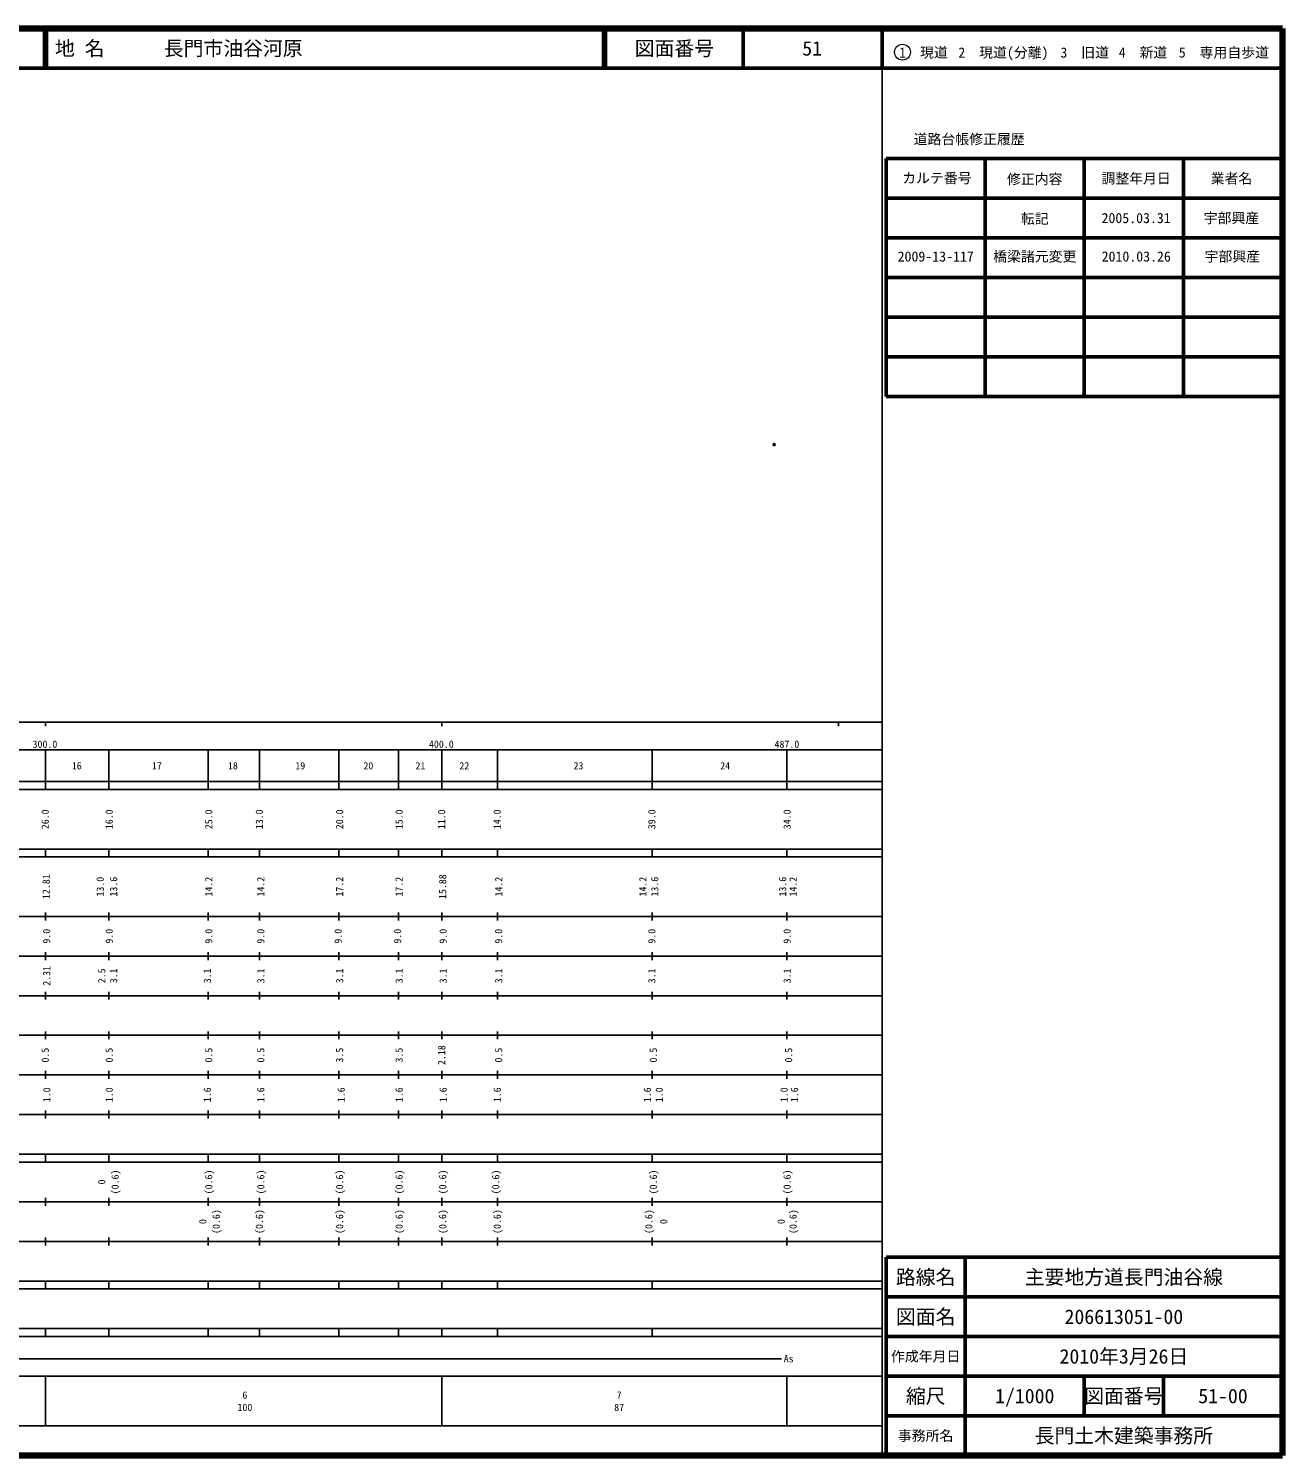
# Model space of a CAD drawing. Units: millimetres on the paper. Extents: x 40 to 680, y 20 to 380.
# Drawn here: x 363.7 to 680, y 20 to 380 of the extents above; entities that cross this region are included whole.
import ezdxf
from ezdxf.enums import TextEntityAlignment as Align

# ---------------------------------------------------------------- set-up
doc = ezdxf.new("R2010")
doc.units = ezdxf.units.MM
doc.header["$PDMODE"] = 32
doc.header["$PDSIZE"] = 0.5
doc.layers.add('M-OTRS', color=6, linetype='Continuous')
for name, color, linetype, lineweight in [('M-TTL', 2, 'Continuous', 140), ('M-TTL-BAND', 7, 'Continuous', 25), ('M-TTL-FRAM', 2, 'Continuous', 50), ('M-TTL-LINE', 7, 'Continuous', 50), ('M-TTL-TXT', 7, 'Continuous', 13)]:
    doc.layers.add(name, color=color, linetype=linetype, lineweight=lineweight)
doc.styles.add('ＭＳ ゴシック', font='')
doc.styles.get('ＭＳ ゴシック').set_extended_font_data('MS Gothic')

msp = doc.modelspace()

# ---------------------------------------------------------------- linework, layer by layer
at = {"layer": 'M-OTRS'}
msp.add_point((551.762, 275.02), dxfattribs=at)
at = {"layer": 'M-TTL'}
for p, q in [((680, 380), (40, 380)), ((680, 20), (680, 380)), ((40, 20), (680, 20))]:
    msp.add_line(p, q, dxfattribs=at)
at = {"layer": 'M-TTL-BAND'}
for p, q in [((579, 20), (579, 370)), ((40, 205), (579, 205)), ((368, 205), (368, 204)), ((468, 205), (468, 204)), ((568, 205), (568, 204)), ((68, 198), (579, 198)), ((368, 198), (368, 188)), ((384, 188), (384, 198)), ((409, 188), (409, 198)), ((422, 188), (422, 198)), ((442, 188), (442, 198)), ((457, 188), (457, 198)), ((468, 198), (468, 188)), ((482, 188), (482, 198)), ((521, 188), (521, 198)), ((555, 198), (555, 188)), ((40, 190), (579, 190)), ((40, 188), (579, 188)), ((40, 173), (579, 173)), ((368, 171), (368, 173)), ((368, 171), (368, 173)), ((384, 171), (384, 173)), ((409, 171), (409, 173)), ((422, 171), (422, 173)), ((442, 171), (442, 173)), ((457, 171), (457, 173)), ((468, 171), (468, 173)), ((468, 171), (468, 173)), ((482, 171), (482, 173)), ((521, 171), (521, 173)), ((555, 173), (555, 171)), ((40, 171), (579, 171)), ((40, 156), (579, 156)), ((368, 155), (368, 157)), ((368, 155), (368, 157)), ((384, 155), (384, 157)), ((409, 155), (409, 157)), ((422, 155), (422, 157)), ((442, 155), (442, 157)), ((457, 155), (457, 157)), ((468, 155), (468, 157)), ((468, 155), (468, 157)), ((482, 155), (482, 157)), ((521, 155), (521, 157)), ((555, 157), (555, 155)), ((46, 146), (579, 146)), ((368, 145), (368, 147)), ((368, 145), (368, 147)), ((384, 145), (384, 147)), ((409, 145), (409, 147)), ((422, 145), (422, 147)), ((442, 145), (442, 147)), ((457, 145), (457, 147)), ((468, 145), (468, 147)), ((468, 145), (468, 147)), ((482, 145), (482, 147)), ((521, 145), (521, 147)), ((555, 147), (555, 145)), ((368, 135), (368, 137)), ((368, 135), (368, 137)), ((384, 135), (384, 137)), ((409, 135), (409, 137)), ((422, 135), (422, 137)), ((442, 135), (442, 137)), ((457, 135), (457, 137)), ((468, 135), (468, 137)), ((468, 135), (468, 137)), ((482, 135), (482, 137)), ((521, 135), (521, 137)), ((555, 137), (555, 135)), ((52, 136), (579, 136)), ((46, 126), (579, 126)), ((368, 125), (368, 127)), ((368, 125), (368, 127)), ((384, 125), (384, 127)), ((409, 125), (409, 127)), ((422, 125), (422, 127)), ((442, 125), (442, 127)), ((457, 125), (457, 127)), ((468, 125), (468, 127)), ((468, 125), (468, 127)), ((482, 125), (482, 127)), ((521, 125), (521, 127)), ((555, 127), (555, 125)), ((52, 116), (579, 116)), ((368, 115), (368, 117)), ((368, 115), (368, 117)), ((384, 115), (384, 117)), ((409, 115), (409, 117)), ((422, 115), (422, 117)), ((442, 115), (442, 117)), ((457, 115), (457, 117)), ((468, 115), (468, 117)), ((468, 115), (468, 117)), ((482, 115), (482, 117)), ((521, 115), (521, 117)), ((555, 117), (555, 115)), ((46, 106), (579, 106)), ((368, 105), (368, 107)), ((368, 105), (368, 107)), ((384, 105), (384, 107)), ((409, 105), (409, 107)), ((422, 105), (422, 107)), ((442, 105), (442, 107)), ((457, 105), (457, 107)), ((468, 105), (468, 107)), ((468, 105), (468, 107)), ((482, 105), (482, 107)), ((521, 105), (521, 107)), ((555, 107), (555, 105)), ((40, 96), (579, 96)), ((40, 94), (579, 94)), ((368, 94), (368, 96)), ((368, 94), (368, 96)), ((384, 94), (384, 96)), ((409, 94), (409, 96)), ((422, 94), (422, 96)), ((442, 94), (442, 96)), ((457, 94), (457, 96)), ((468, 94), (468, 96)), ((468, 94), (468, 96)), ((482, 94), (482, 96)), ((521, 94), (521, 96)), ((555, 96), (555, 94)), ((49, 84), (579, 84)), ((368, 83), (368, 85)), ((368, 83), (368, 85)), ((384, 83), (384, 85)), ((409, 83), (409, 85)), ((422, 83), (422, 85)), ((442, 83), (442, 85)), ((457, 83), (457, 85)), ((468, 83), (468, 85)), ((468, 83), (468, 85)), ((482, 83), (482, 85)), ((521, 83), (521, 85)), ((555, 85), (555, 83)), ((40, 74), (579, 74)), ((368, 73), (368, 75)), ((368, 73), (368, 75)), ((384, 73), (384, 75)), ((409, 73), (409, 75)), ((422, 73), (422, 75)), ((442, 73), (442, 75)), ((457, 73), (457, 75)), ((468, 73), (468, 75)), ((468, 73), (468, 75)), ((482, 73), (482, 75)), ((521, 73), (521, 75)), ((555, 75), (555, 73)), ((40, 64), (579, 64)), ((40, 62), (579, 62)), ((368, 62), (368, 64)), ((368, 62), (368, 64)), ((384, 62), (384, 64)), ((409, 62), (409, 64)), ((422, 62), (422, 64)), ((442, 62), (442, 64)), ((457, 62), (457, 64)), ((468, 62), (468, 64)), ((468, 62), (468, 64)), ((482, 62), (482, 64)), ((521, 62), (521, 64)), ((40, 52), (579, 52)), ((368, 50), (368, 52)), ((368, 50), (368, 52)), ((384, 50), (384, 52)), ((409, 50), (409, 52)), ((422, 50), (422, 52)), ((442, 50), (442, 52)), ((457, 50), (457, 52)), ((468, 50), (468, 52)), ((468, 50), (468, 52)), ((482, 50), (482, 52)), ((521, 50), (521, 52)), ((40, 50), (579, 50)), ((70.805, 44.406), (553.666, 44.406)), ((40, 40), (579, 40)), ((368, 40), (368, 27.5)), ((468, 40), (468, 27.5)), ((555, 40), (555, 27.5)), ((68, 27.5), (579, 27.5))]:
    msp.add_line(p, q, dxfattribs=at)
at = {"layer": 'M-TTL-FRAM'}
for p, q in [((580, 347.197), (580, 287.197)), ((580, 347.197), (680, 347.197)), ((580, 287.197), (680, 287.197)), ((680, 70), (580, 70)), ((580, 70), (580, 20))]:
    msp.add_line(p, q, dxfattribs=at)
at = {"layer": 'M-TTL-LINE'}
for p, q in [((367.75, 380), (367.75, 370)), ((368.25, 380), (368.25, 370)), ((508.747, 380), (508.747, 370)), ((509.247, 380), (509.247, 370)), ((543.997, 380), (543.997, 370)), ((579, 380), (579, 370)), ((40, 370), (680, 370)), ((605, 347.197), (605, 287.197)), ((630, 347.197), (630, 287.197)), ((655, 347.197), (655, 287.197)), ((580, 337.197), (680, 337.197)), ((580, 327.197), (680, 327.197)), ((580, 317.197), (680, 317.197)), ((580, 307.197), (680, 307.197)), ((580, 297.197), (680, 297.197)), ((600, 70), (600, 20)), ((680, 60), (580, 60)), ((680, 50), (580, 50)), ((680, 40), (580, 40)), ((630, 40), (630, 30)), ((650, 40), (650, 30)), ((680, 30), (580, 30))]:
    msp.add_line(p, q, dxfattribs=at)
at = {"layer": 'M-TTL-TXT'}
msp.add_circle((584.147, 374.034), 2, dxfattribs=at)

# ---------------------------------------------------------------- texts
at = {"layer": 'M-TTL-BAND', "style": 'ＭＳ ゴシック'}
for s, p in [('300.0', (367.844, 199.445)), ('400.0', (467.844, 199.445)), ('487.0', (555, 199.445)), ('16', (375.884, 194)), ('17', (396.087, 194)), ('18', (415.254, 194)), ('19', (432.255, 194)), ('20', (449.422, 194)), ('21', (462.557, 194)), ('22', (473.63, 194)), ('23', (502.424, 194)), ('24', (539.425, 194)), ('As', (555.443, 44.406)), ('6', (418.288, 35.238)), ('7', (512.686, 35.238)), ('100', (418.288, 32.131)), ('87', (512.686, 32.131))]:
    msp.add_text(s, height=1.833, dxfattribs=at).set_placement(p, align=Align.MIDDLE_CENTER)
for s, p in [('26.0', (367.898, 180.5)), ('16.0', (384.034, 180.5)), ('25.0', (409.16, 180.5)), ('13.0', (421.911, 180.5)), ('20.0', (442.161, 180.5)), ('15.0', (457.162, 180.5)), ('11.0', (467.898, 180.5)), ('14.0', (481.913, 180.5)), ('39.0', (520.914, 180.5)), ('34.0', (555.041, 180.5)), ('12.81', (368.148, 163.5)), ('13.0', (381.784, 163.5)), ('13.6', (385.159, 163.5)), ('14.2', (409.16, 163.5)), ('14.2', (422.286, 163.5)), ('17.2', (442.161, 163.5)), ('17.2', (457.162, 163.5)), ('15.88', (468.148, 163.5)), ('14.2', (482.288, 163.5)), ('14.2', (518.664, 163.5)), ('13.6', (521.664, 163.5)), ('13.6', (553.915, 163.5)), ('14.2', (556.541, 163.5)), ('9.0', (368.273, 151)), ('9.0', (384.034, 151)), ('9.0', (409.16, 151)), ('9.0', (422.286, 151)), ('9.0', (441.786, 151)), ('9.0', (456.787, 151)), ('9.0', (468.273, 151)), ('9.0', (482.288, 151)), ('9.0', (520.914, 151)), ('9.0', (555.041, 151)), ('2.31', (368.273, 141)), ('2.5', (382.159, 141)), ('3.1', (385.159, 141)), ('3.1', (408.785, 141)), ('3.1', (422.286, 141)), ('3.1', (442.161, 141)), ('3.1', (457.162, 141)), ('3.1', (468.273, 141)), ('3.1', (482.288, 141)), ('3.1', (520.914, 141)), ('3.1', (555.041, 141)), ('0.5', (367.898, 121)), ('0.5', (384.034, 121)), ('0.5', (409.16, 121)), ('0.5', (422.286, 121)), ('3.5', (442.161, 121)), ('3.5', (457.162, 121)), ('2.18', (467.898, 121)), ('0.5', (482.288, 121)), ('0.5', (521.289, 121)), ('0.5', (555.416, 121)), ('1.0', (368.273, 111)), ('1.0', (384.034, 111)), ('1.6', (408.785, 111)), ('1.6', (422.286, 111)), ('1.6', (442.536, 111)), ('1.6', (457.162, 111)), ('1.6', (468.273, 111)), ('1.6', (481.913, 111)), ('1.6', (519.789, 111)), ('1.0', (522.789, 111)), ('1.0', (554.29, 111)), ('1.6', (556.916, 111)), ('(0.6)', (385.534, 89)), ('(0.6)', (409.16, 89)), ('(0.6)', (422.286, 89)), ('(0.6)', (442.161, 89)), ('(0.6)', (457.162, 89)), ('(0.6)', (468.162, 89)), ('(0.6)', (481.538, 89)), ('(0.6)', (521.289, 89)), ('(0.6)', (555.041, 89)), ('0', (382.159, 89)), ('0', (407.66, 79)), ('(0.6)', (411.035, 79)), ('(0.6)', (421.911, 79)), ('(0.6)', (442.161, 79)), ('(0.6)', (457.162, 79)), ('(0.6)', (468.162, 79)), ('(0.6)', (481.913, 79)), ('(0.6)', (520.164, 79)), ('0', (523.914, 79)), ('0', (553.54, 79)), ('(0.6)', (556.541, 79))]:
    msp.add_text(s, height=1.833, rotation=90, dxfattribs=at).set_placement(p, align=Align.MIDDLE_CENTER)
at = {"layer": 'M-TTL-TXT', "style": 'ＭＳ ゴシック'}
msp.add_text('地 名      長門市油谷河原', height=3.666, dxfattribs=at).set_placement((370.38, 375), align=Align.MIDDLE_LEFT)
for s, height, p in [('図面番号', 3.666, (526.622, 375)), ('51', 3.666, (561.372, 375)), ('1\u3000現道', 2.566, (589.448, 373.958)), ('2\u3000現道(分離)', 2.566, (609.619, 373.958)), ('3\u3000旧道', 2.566, (630.121, 373.958)), ('4\u3000新道', 2.566, (644.824, 373.958)), ('5\u3000専用自歩道', 2.566, (665.228, 373.958)), ('道路台帳修正履歴', 2.566, (600.968, 352.113)), ('カルテ番号', 2.566, (592.839, 342.277)), ('修正内容', 2.566, (617.509, 342.023)), ('調整年月日', 2.566, (643.089, 342.197)), ('業者名', 2.566, (667.134, 342.197)), ('転記', 2.566, (617.509, 332.023)), ('2005.03.31', 2.566, (643.089, 332.197)), ('宇部興産', 2.566, (667.134, 332.197)), ('路線名', 3.666, (590, 65)), ('主要地方道長門油谷線', 3.666, (640, 65)), ('図面名', 3.666, (590, 55)), ('206613051-00', 3.666, (640, 55)), ('2010年3月26日', 3.666, (640, 45)), ('作成年月日', 2.566, (590, 45)), ('縮尺', 3.666, (590, 35)), ('1/1000', 3.666, (615, 35)), ('図面番号', 3.666, (640, 35)), ('51-00', 3.666, (665, 35)), ('事務所名', 2.566, (590, 25)), ('長門土木建築事務所', 3.666, (640, 25))]:
    msp.add_text(s, height=height, dxfattribs=at).set_placement(p, align=Align.MIDDLE_CENTER)
for s, p in [('橋梁諸元変更', (617.533, 320.442)), ('2009-13-117', (592.533, 320.442))]:
    msp.add_text(s, height=2.566, dxfattribs=at).set_placement(p, align=Align.BOTTOM_CENTER)
for s, p in [('宇部興産', (660.346, 320.442)), ('2010.03.26', (634.39, 320.442))]:
    msp.add_text(s, height=2.566, dxfattribs=at).set_placement(p, align=Align.BOTTOM_LEFT)

doc.saveas('drawing.dxf')
